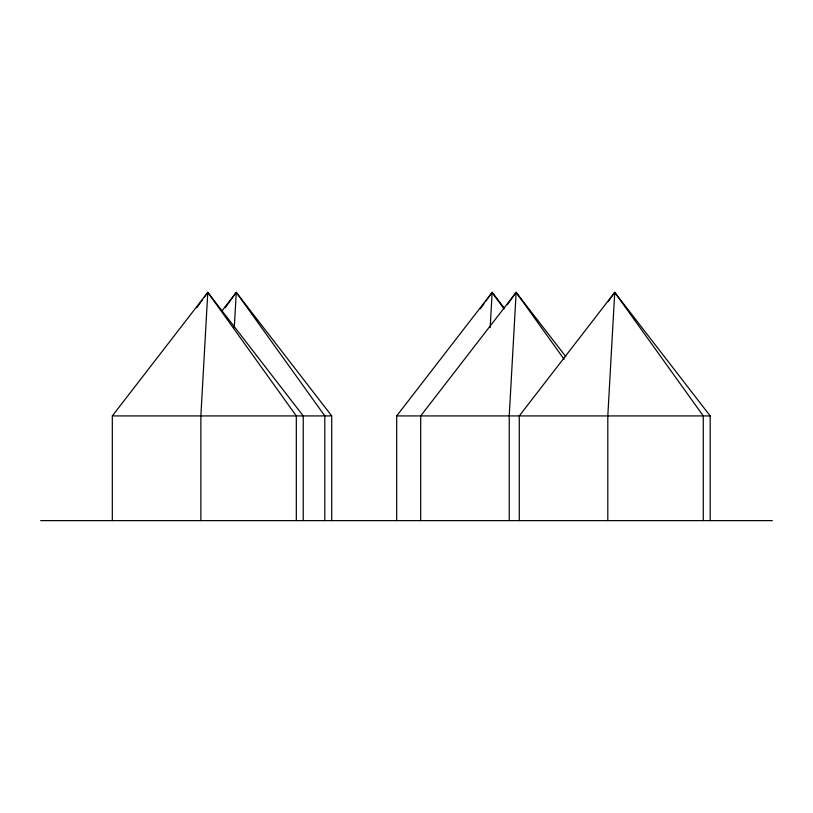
<?xml version="1.0" encoding="UTF-8"?>
<svg xmlns="http://www.w3.org/2000/svg" width="813" height="813" viewBox="0 0 813 813"><rect width="100%" height="100%" fill="white"/><g stroke="black" fill="none" stroke-linecap="round" stroke-linejoin="round"><path stroke-width="1.22" d="M303.239 520.625L303.239 415.921L207.782 292.375L200.862 415.921L200.862 520.625M234.286 327.669L236.268 292.375L331.724 415.921L331.724 520.625M490.178 327.669L492.15 292.375L504.568 308.442M565.828 356.653L516.153 292.375L509.233 415.921L509.233 520.625M710.186 520.625L710.186 415.921L614.73 292.375L607.809 415.921L607.809 520.625M196.716 307.822L202.61 299.58M204.093 297.528L207.782 292.375L296.318 415.921L296.318 520.625M225.201 307.822L236.268 292.375L324.804 415.921L324.804 520.625M480.351 308.849L484.04 303.696M485.513 301.643L492.15 292.375L503.958 308.849M507.302 304.733L516.153 292.375L564.11 359.295M608.094 301.643L614.73 292.375L703.265 415.921L703.265 520.625M112.316 520.625L112.316 415.921L207.782 292.375M221.522 311.46L236.268 292.375M396.693 520.625L396.693 415.921L492.15 292.375M516.153 292.375L420.697 415.921L420.697 520.625M614.73 292.375L519.273 415.921L519.273 520.625M112.316 415.921L303.239 415.921M303.452 415.921L331.724 415.921M396.693 415.921L710.186 415.921M40.65 520.625L772.35 520.625"/></g></svg>
